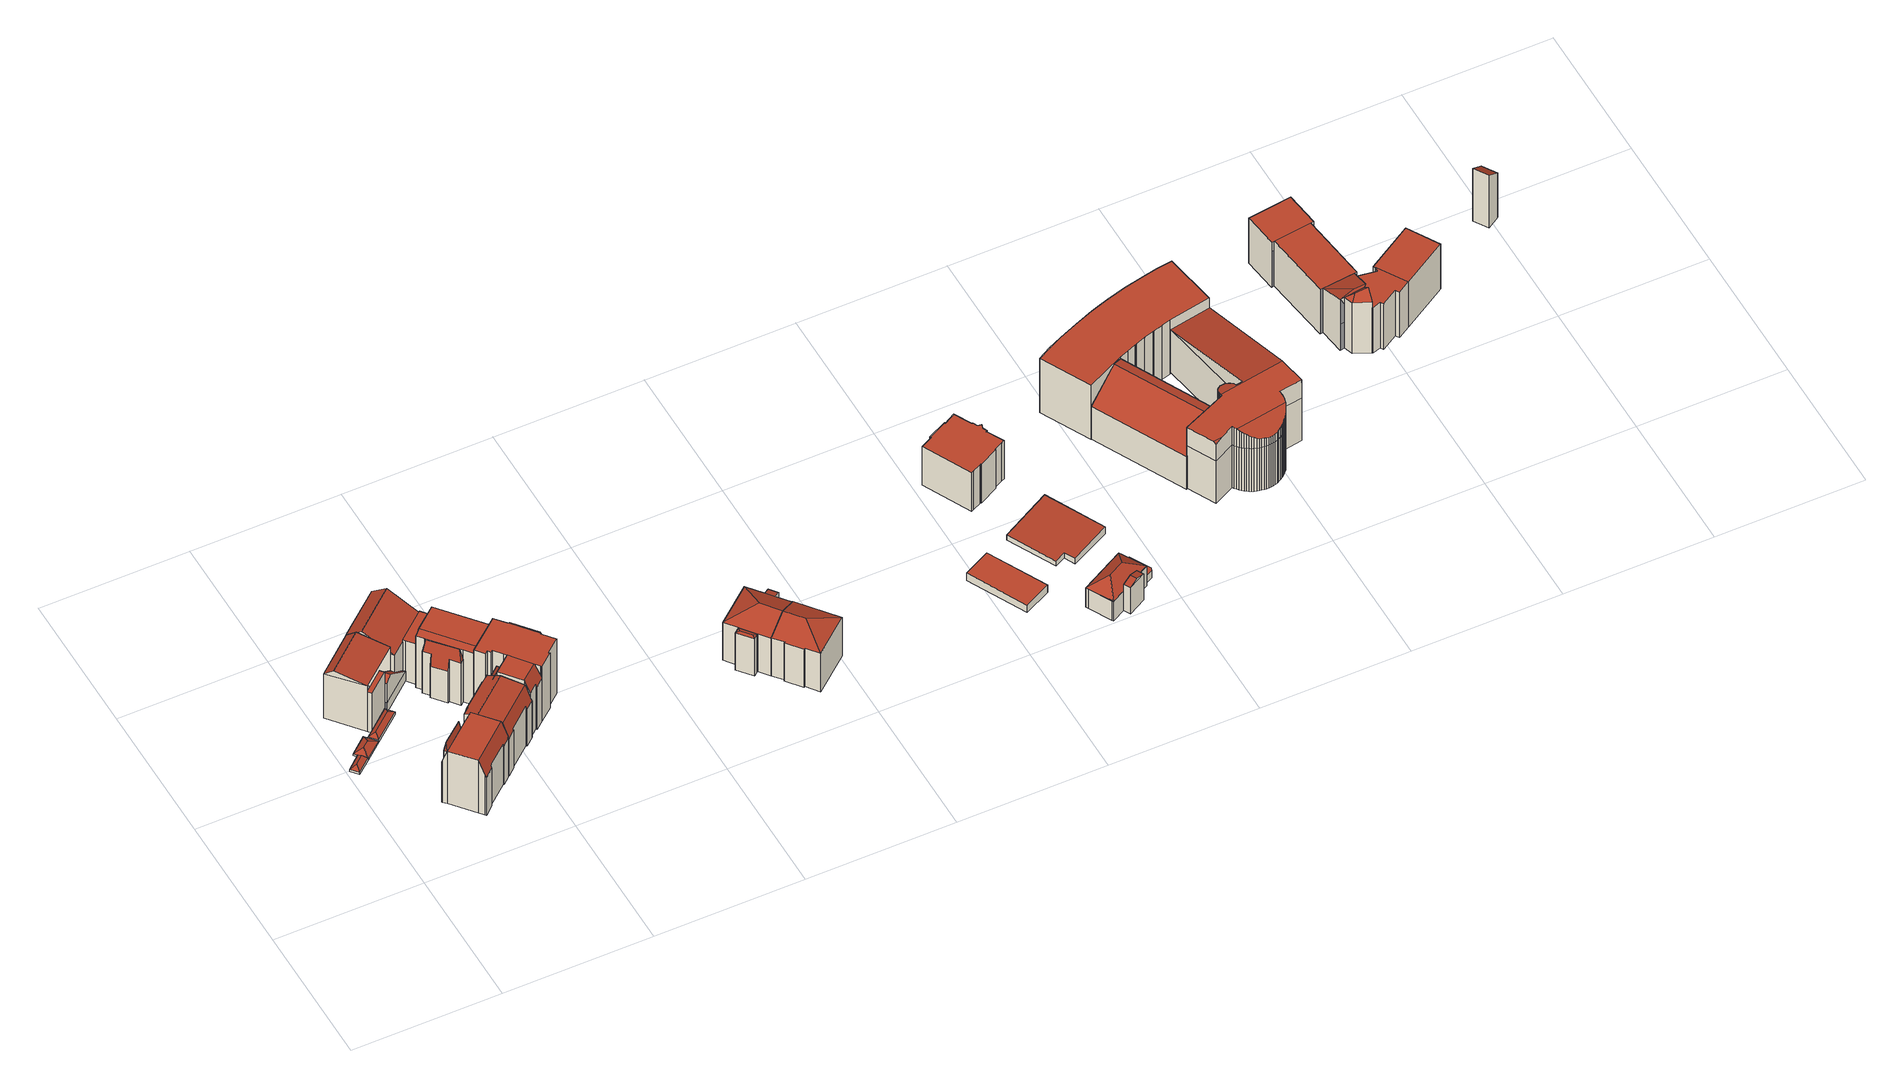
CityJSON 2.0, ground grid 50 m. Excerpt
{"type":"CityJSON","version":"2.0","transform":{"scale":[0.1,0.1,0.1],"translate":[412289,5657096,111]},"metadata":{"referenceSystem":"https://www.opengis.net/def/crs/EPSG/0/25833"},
"CityObjects":{
"building1":{"type":"Building","attributes":{"Gemeindeschluessel":14612000,"Geometrietyp2DReferenz":"3000","function":"31001_9998","roofType":"9999"},"children":["building1-1","building1-2","building1-3","building1-4"]},
"building1-1":{"type":"BuildingPart","attributes":{"Dachtyp_tdc":"tdcFreeFormRoof","Dachneigung":36.35,"QualitaetDacherkennung":16,"Geometrietyp2DReferenz":"3000","measuredHeight":2.12,"roofType":"5000"},"parents":["building1"],"geometry":[{"type":"MultiSurface","lod":"2","boundaries":[[[0,1,2,3,4]],[[1,5,6,2]],[[5,7,8,9,6]],[[10,11,7,5]],[[10,5,1]],[[11,10,1,0]],[[11,0,7]],[[3,2,6,9]]],"semantics":{"surfaces":[{"type":"WallSurface"},{"type":"RoofSurface"},{"type":"GroundSurface"}],"values":[0,0,0,1,1,1,1,2]}}]},
"building1-2":{"type":"BuildingPart","attributes":{"Dachtyp_tdc":"tdcFreeFormRoof","Dachneigung":33.64,"QualitaetDacherkennung":14,"Geometrietyp2DReferenz":"3000","measuredHeight":2.24,"roofType":"5000"},"parents":["building1"],"geometry":[{"type":"MultiSurface","lod":"2","boundaries":[[[12,13,14,15,16]],[[17,18,19,20,21]],[[18,22,23,19]],[[24,12,16,25]],[[22,18,17,26,27]],[[17,13,26]],[[13,12,27,26]],[[12,24,22,27]],[[16,15,20,19,23,25]]],"semantics":{"surfaces":[{"type":"WallSurface"},{"type":"RoofSurface"},{"type":"GroundSurface"}],"values":[0,0,0,0,1,1,1,1,2]}}]},
"building1-3":{"type":"BuildingPart","attributes":{"Dachtyp_tdc":"tdcFreeFormRoof","Dachneigung":41.07,"QualitaetDacherkennung":1,"Geometrietyp2DReferenz":"3000","measuredHeight":14.2,"roofType":"5000"},"parents":["building1"],"geometry":[{"type":"MultiSurface","lod":"2","boundaries":[[[28,23,22]],[[28,29,30,23]],[[29,31,32,30]],[[31,33,34,32]],[[33,35,36,34]],[[35,37,38,36]],[[37,39,24,25,38]],[[40,41,42,43,44]],[[37,35,45,46,44,43]],[[29,40,44,46,31]],[[31,46,45,33]],[[33,45,35]],[[39,42,41,28]],[[37,43,42,39]],[[28,41,40,29]],[[25,23,30,32,34,36,38]]],"semantics":{"surfaces":[{"type":"WallSurface"},{"type":"RoofSurface"},{"type":"GroundSurface"}],"values":[0,0,0,0,0,0,0,1,1,0,0,0,0,0,0,2]}}]},
"building1-4":{"type":"BuildingPart","attributes":{"Dachtyp_tdc":"tdcFreeFormRoof","Dachneigung":30.97,"QualitaetDacherkennung":17,"Geometrietyp2DReferenz":"3000","measuredHeight":2.11,"roofType":"5000"},"parents":["building1"],"geometry":[{"type":"MultiSurface","lod":"2","boundaries":[[[8,47,48,9]],[[47,49,50,48]],[[49,21,20,50]],[[14,4,3,15]],[[51,52,49,47]],[[51,47,8,4]],[[52,51,4,14]],[[52,14,21,49]],[[3,9,48,50,20,15]]],"semantics":{"surfaces":[{"type":"WallSurface"},{"type":"RoofSurface"},{"type":"GroundSurface"}],"values":[0,0,0,0,1,1,1,1,2]}}]},
"building2":{"type":"Building","attributes":{"Gemeindeschluessel":14612000,"Geometrietyp2DReferenz":"3000","function":"31001_9998","roofType":"9999"},"children":["building2-1","building2-2"]},
"building2-1":{"type":"BuildingPart","attributes":{"Dachtyp_tdc":"tdcGableRoof","Dachneigung":10.01,"QualitaetDacherkennung":44,"Geometrietyp2DReferenz":"3000","measuredHeight":21.44,"roofType":"3100"},"parents":["building2"],"geometry":[{"type":"MultiSurface","lod":"2","boundaries":[[[53,54,55,56,57]],[[58,59,60]],[[54,53,61]],[[59,54,61,60]],[[53,58,60,61]],[[55,62,63,64,56]],[[54,59,62,55]],[[59,58,63,62]]],"semantics":{"surfaces":[{"type":"WallSurface"},{"type":"RoofSurface"},{"type":"GroundSurface"}],"values":[0,0,0,1,1,2,0,0]}}]},
"building2-2":{"type":"BuildingPart","attributes":{"Dachtyp_tdc":"tdcPolyFlatRoof","Dachneigung":0,"QualitaetDacherkennung":32,"Geometrietyp2DReferenz":"3000","measuredHeight":16.95,"roofType":"1000"},"parents":["building2"],"geometry":[{"type":"MultiSurface","lod":"2","boundaries":[[[65,66,67,68]],[[66,57,56,67]],[[69,65,68,64]],[[69,57,66,65]],[[68,67,56,64]]],"semantics":{"surfaces":[{"type":"WallSurface"},{"type":"RoofSurface"},{"type":"GroundSurface"}],"values":[0,0,0,1,2]}}]},
"building3":{"type":"Building","attributes":{"Gemeindeschluessel":14612000,"Geometrietyp2DReferenz":"3000","function":"31001_9998","roofType":"9999"},"children":["building3-1","building3-2"]},
"building3-1":{"type":"BuildingPart","attributes":{"Dachtyp_tdc":"tdcCutGableRoof","Dachneigung":0.228,"QualitaetDacherkennung":59,"Geometrietyp2DReferenz":"3000","measuredHeight":22.43,"roofType":"9999"},"parents":["building3"],"geometry":[{"type":"MultiSurface","lod":"2","boundaries":[[[70,71,72,73,74,75,76,77,78,79,80]],[[81,82,83,84,85,86,87,88,89]],[[80,81,89,70]],[[90,91,92,93,94,95,96,97,98,99,100,101,102,103,104,105,106,107]],[[79,78,91,90]],[[78,77,92,91]],[[77,76,93,92]],[[76,75,94,93]],[[75,74,95,94]],[[74,73,96,95]],[[73,72,97,96]],[[72,71,98,97]],[[71,70,99,98]],[[70,89,100,99]],[[89,88,101,100]],[[88,87,102,101]],[[87,86,103,102]],[[86,85,103]],[[84,83,104]],[[83,82,105,104]],[[82,81,106,105]],[[81,80,107,106]],[[80,79,90,107]]],"semantics":{"surfaces":[{"type":"RoofSurface"},{"type":"GroundSurface"},{"type":"WallSurface"}],"values":[0,0,0,1,2,2,2,2,2,2,2,2,2,2,2,2,2,2,2,2,2,2,2]}}]},
"building3-2":{"type":"BuildingPart","attributes":{"Dachtyp_tdc":"tdcFreeFormRoof","Dachneigung":81.15,"QualitaetDacherkennung":18,"Geometrietyp2DReferenz":"3000","measuredHeight":20.55,"roofType":"5000"},"parents":["building3"],"geometry":[{"type":"MultiSurface","lod":"2","boundaries":[[[108,109,110,103,85]],[[109,111,112,110]],[[111,113,84,104,112]],[[114,113,111]],[[115,114,111,109]],[[115,109,108]],[[114,115,108,113]],[[103,110,112,104]]],"semantics":{"surfaces":[{"type":"WallSurface"},{"type":"RoofSurface"},{"type":"GroundSurface"}],"values":[0,0,0,1,1,1,1,2]}}]},
"building4":{"type":"Building","attributes":{"Gemeindeschluessel":14612000,"Geometrietyp2DReferenz":"3000","function":"31001_9998","roofType":"9999"},"children":["building4-1","building4-2"]},
"building4-1":{"type":"BuildingPart","attributes":{"Dachtyp_tdc":"tdcFreeFormRoof","Dachneigung":81.44,"QualitaetDacherkennung":24,"Geometrietyp2DReferenz":"3000","measuredHeight":19.97,"roofType":"5000"},"parents":["building4"],"geometry":[{"type":"MultiSurface","lod":"2","boundaries":[[[116,117,118,119]],[[117,120,121,118]],[[120,122,123,121]],[[122,124,125,123]],[[124,126,125]],[[127,128,129,130]],[[128,116,119,129]],[[122,120,131]],[[132,126,124,122]],[[120,117,133,131]],[[117,116,128,133]],[[128,127,132,122,131,133]],[[119,118,121,123,125,123,130,129]]],"semantics":{"surfaces":[{"type":"WallSurface"},{"type":"RoofSurface"},{"type":"GroundSurface"}],"values":[0,0,0,0,0,0,0,1,1,1,1,1,2]}}]},
"building4-2":{"type":"BuildingPart","attributes":{"Dachtyp_tdc":"tdcCutGableRoof","Dachneigung":4.18,"QualitaetDacherkennung":45,"Geometrietyp2DReferenz":"3000","measuredHeight":22.36,"roofType":"9999"},"parents":["building4"],"geometry":[{"type":"MultiSurface","lod":"2","boundaries":[[[134,135,136,137]],[[135,138,139,136]],[[138,140,141,139]],[[140,142,143,141]],[[142,144,145,143]],[[144,146,147,145]],[[146,148,149,147]],[[148,150,90,149]],[[150,151,152,90]],[[151,153,154,152]],[[153,155,105,154]],[[155,156,130,105]],[[156,127,130]],[[157,125,126]],[[157,158,159,125]],[[158,160,161,159]],[[160,162,163,161]],[[162,134,137,163]],[[151,150,148,146,144,142,140,138,135,134,162]],[[160,158,157,156,155,153]],[[162,160,153,151]],[[137,136,139,141,143,145,147,149,90,152,154,105,130,123,125,159,161,163]]],"semantics":{"surfaces":[{"type":"WallSurface"},{"type":"RoofSurface"},{"type":"GroundSurface"}],"values":[0,0,0,0,0,0,0,0,0,0,0,0,0,0,0,0,0,0,1,1,1,2]}}]},
"building5":{"type":"Building","attributes":{"Gemeindeschluessel":14612000,"Geometrietyp2DReferenz":"3000","function":"31001_9998","roofType":"9999"},"children":["building5-1","building5-2"]},
"building5-1":{"type":"BuildingPart","attributes":{"Dachtyp_tdc":"tdcPolyFlatRoof","Dachneigung":0,"QualitaetDacherkennung":64,"Geometrietyp2DReferenz":"3000","measuredHeight":17.24,"roofType":"1000"},"parents":["building5"],"geometry":[{"type":"MultiSurface","lod":"2","boundaries":[[[164,165,166,167]],[[165,168,169,170,166]],[[171,172,173,174,175]],[[172,164,167,173]],[[172,171,168,165,164]],[[167,166,170,174,173]]],"semantics":{"surfaces":[{"type":"WallSurface"},{"type":"RoofSurface"},{"type":"GroundSurface"}],"values":[0,0,0,0,1,2]}}]},
"building5-2":{"type":"BuildingPart","attributes":{"Dachtyp_tdc":"tdcGableRoof","Dachneigung":29.16,"QualitaetDacherkennung":16,"Geometrietyp2DReferenz":"3000","measuredHeight":22.48,"roofType":"3100"},"parents":["building5"],"geometry":[{"type":"MultiSurface","lod":"2","boundaries":[[[169,176,177,170]],[[176,178,179,177]],[[178,180,181,179]],[[180,182,183,181]],[[184,185,186,187]],[[169,175,186,185,188,176]],[[178,188,185,184,180]],[[176,188,178]],[[182,187,186,175]],[[180,184,187,182]],[[183,174,170,177,179,181]],[[182,175,174,183]]],"semantics":{"surfaces":[{"type":"WallSurface"},{"type":"RoofSurface"},{"type":"GroundSurface"}],"values":[0,0,0,0,1,1,0,0,0,0,2,0]}}]},
"building6":{"type":"Building","attributes":{"Gemeindeschluessel":14612000,"Geometrietyp2DReferenz":"3000","function":"31001_9998","roofType":"9999"},"children":["building6-1","building6-2","building6-3"]},
"building6-1":{"type":"BuildingPart","attributes":{"Dachtyp_tdc":"tdcFreeFormRoof","Dachneigung":81.52,"QualitaetDacherkennung":24,"Geometrietyp2DReferenz":"3000","measuredHeight":22.9,"roofType":"5000"},"parents":["building6"],"geometry":[{"type":"MultiSurface","lod":"2","boundaries":[[[189,190,191,192]],[[190,193,194,191]],[[193,195,196,194]],[[195,197,198,196]],[[197,199,200,198]],[[199,201,202,200]],[[203,204,205,206]],[[204,189,192,205]],[[201,199,197,207]],[[197,195,193,190,189,204,208,207]],[[204,203,208]],[[203,201,207,208]],[[192,191,194,196,198,200,202,206,205]]],"semantics":{"surfaces":[{"type":"WallSurface"},{"type":"RoofSurface"},{"type":"GroundSurface"}],"values":[0,0,0,0,0,0,0,0,1,1,1,1,2]}}]},
"building6-2":{"type":"BuildingPart","attributes":{"Dachtyp_tdc":"tdcCutGableRoof","Dachneigung":2.08,"QualitaetDacherkennung":53,"Geometrietyp2DReferenz":"3000","measuredHeight":23.31,"roofType":"9999"},"parents":["building6"],"geometry":[{"type":"MultiSurface","lod":"2","boundaries":[[[209,210,211,212,213]],[[214,215,216,217,218]],[[215,219,220,216]],[[219,221,222,220]],[[221,223,206,222]],[[223,203,206]],[[224,225,200,202,201]],[[225,226,227,200]],[[226,228,229,227]],[[228,230,231,229]],[[230,232,233,231]],[[232,209,213,233]],[[215,214,210,209,232]],[[230,228,226,225,224,223,221,219]],[[232,230,219,215]],[[213,212,234,217,216,220,222,206,202,200,227,229,231,233]]],"semantics":{"surfaces":[{"type":"WallSurface"},{"type":"RoofSurface"},{"type":"GroundSurface"}],"values":[0,0,0,0,0,0,0,0,0,0,0,0,1,1,1,2]}}]},
"building6-3":{"type":"BuildingPart","attributes":{"Dachtyp_tdc":"tdcFreeFormRoof","Dachneigung":29.88,"QualitaetDacherkennung":4,"Geometrietyp2DReferenz":"3000","measuredHeight":17.89,"roofType":"5000"},"parents":["building6"],"geometry":[{"type":"MultiSurface","lod":"2","boundaries":[[[235,236,237,238]],[[236,239,240,237]],[[239,241,242,240]],[[241,218,217,242]],[[211,243,244,212]],[[243,235,238,244]],[[239,236,245]],[[246,218,241,239]],[[236,235,247,245]],[[235,243,247]],[[243,211,246,239,245,247]],[[238,237,240,242,217,234,212,244]]],"semantics":{"surfaces":[{"type":"WallSurface"},{"type":"RoofSurface"},{"type":"GroundSurface"}],"values":[0,0,0,0,0,0,1,1,1,1,1,2]}}]},
"building7":{"type":"Building","attributes":{"Gemeindeschluessel":14612000,"Geometrietyp2DReferenz":"3000","function":"31001_9998","roofType":"9999"},"children":["building7-1","building7-2","building7-3","building7-4"]},
"building7-1":{"type":"BuildingPart","attributes":{"Dachtyp_tdc":"tdcPolyFlatRoof","Dachneigung":0,"QualitaetDacherkennung":51,"Geometrietyp2DReferenz":"3000","measuredHeight":23.57,"roofType":"1000"},"parents":["building7"],"geometry":[{"type":"MultiSurface","lod":"2","boundaries":[[[248,249,250,251,252]],[[249,253,254,250]],[[253,255,256,254]],[[255,257,258,256]],[[257,259,260,261,258]],[[262,263,264,265,266]],[[263,267,268,264]],[[267,269,270,268]],[[269,271,272,270]],[[271,273,274,272]],[[273,275,276,274]],[[275,277,278,276]],[[277,279,278]],[[277,275,273,271,269,267,263,262,280,281,259,257,255,253,249,248]],[[251,250,254,256,258,261,282,283,265,264,268,270,272,274,276,278]]],"semantics":{"surfaces":[{"type":"WallSurface"},{"type":"RoofSurface"},{"type":"GroundSurface"}],"values":[0,0,0,0,0,0,0,0,0,0,0,0,0,1,2]}}]},
"building7-2":{"type":"BuildingPart","attributes":{"Dachtyp_tdc":"tdcFreeFormRoof","Dachneigung":81.09,"QualitaetDacherkennung":13,"Geometrietyp2DReferenz":"3000","measuredHeight":23.61,"roofType":"5000"},"parents":["building7"],"geometry":[{"type":"MultiSurface","lod":"2","boundaries":[[[279,284,285,278]],[[284,286,287,285]],[[286,252,251,287]],[[288,252,286]],[[289,288,286,284]],[[289,284,279]],[[288,289,279,252]],[[278,285,287,251]]],"semantics":{"surfaces":[{"type":"WallSurface"},{"type":"RoofSurface"},{"type":"GroundSurface"}],"values":[0,0,0,1,1,1,1,2]}}]},
"building7-3":{"type":"BuildingPart","attributes":{"Dachtyp_tdc":"tdcFreeFormRoof","Dachneigung":70.88,"QualitaetDacherkennung":20,"Geometrietyp2DReferenz":"3000","measuredHeight":20.95,"roofType":"5000"},"parents":["building7"],"geometry":[{"type":"MultiSurface","lod":"2","boundaries":[[[290,291,292,293]],[[291,294,295,292]],[[294,296,297,295]],[[296,298,299,297]],[[298,300,301,299]],[[302,303,304,305]],[[303,290,293,304]],[[300,298,306]],[[298,296,307,306]],[[296,294,291,290,303,308,307]],[[303,302,308]],[[302,300,306,307,308]],[[293,292,295,297,299,301,305,304]]],"semantics":{"surfaces":[{"type":"WallSurface"},{"type":"RoofSurface"},{"type":"GroundSurface"}],"values":[0,0,0,0,0,0,0,1,1,1,1,1,2]}}]},
"building7-4":{"type":"BuildingPart","attributes":{"Dachtyp_tdc":"tdcCutGableRoof","Dachneigung":0.792,"QualitaetDacherkennung":64,"Geometrietyp2DReferenz":"3000","measuredHeight":23.67,"roofType":"9999"},"parents":["building7"],"geometry":[{"type":"MultiSurface","lod":"2","boundaries":[[[309,310,311,312]],[[310,313,302,305,311]],[[314,266,265,301,300]],[[309,315,316,317,260,318]],[[319,280,266,314,313,310]],[[318,281,319,310,309]],[[261,320,321,322,312,311,305,301,265,283,282]],[[260,317,320,261]],[[317,316,321,320]],[[316,315,322,321]],[[315,309,312,322]]],"semantics":{"surfaces":[{"type":"WallSurface"},{"type":"RoofSurface"},{"type":"GroundSurface"}],"values":[0,0,0,1,1,1,2,0,0,0,0]}}]},
"building8":{"type":"Building","attributes":{"Gemeindeschluessel":14612000,"Geometrietyp2DReferenz":"3000","function":"31001_9998","roofType":"9999"},"children":["building8-1","building8-2","building8-3"]},
"building8-1":{"type":"BuildingPart","attributes":{"Dachtyp_tdc":"tdcPolyFlatRoof","Dachneigung":16.12,"QualitaetDacherkennung":33,"Geometrietyp2DReferenz":"3000","measuredHeight":16.29,"roofType":"2100"},"parents":["building8"],"geometry":[{"type":"MultiSurface","lod":"2","boundaries":[[[323,324,325,326]],[[327,328,329,330]],[[327,323,326,328]],[[327,330,324,323]],[[326,325,329,328]]],"semantics":{"surfaces":[{"type":"WallSurface"},{"type":"RoofSurface"},{"type":"GroundSurface"}],"values":[0,0,0,1,2]}}]},
"building8-2":{"type":"BuildingPart","attributes":{"Dachtyp_tdc":"tdcFreeFormRoof","Dachneigung":13.07,"QualitaetDacherkennung":14,"Geometrietyp2DReferenz":"3000","measuredHeight":16.13,"roofType":"5000"},"parents":["building8"],"geometry":[{"type":"MultiSurface","lod":"2","boundaries":[[[331,332,333,334]],[[332,335,336,333]],[[335,337,338,336]],[[337,339,340,338]],[[339,341,342,340]],[[343,331,334,344]],[[341,339,337,345]],[[346,345,337,335]],[[346,335,332,331,343]],[[345,346,343,341]],[[334,333,336,338,340,342,344]]],"semantics":{"surfaces":[{"type":"WallSurface"},{"type":"RoofSurface"},{"type":"GroundSurface"}],"values":[0,0,0,0,0,0,1,1,1,1,2]}}]},
"building8-3":{"type":"BuildingPart","attributes":{"Dachtyp_tdc":"tdcHipAndGableRoof","Dachneigung":24.98,"QualitaetDacherkennung":57,"Geometrietyp2DReferenz":"3000","measuredHeight":19.9,"roofType":"5000"},"parents":["building8"],"geometry":[{"type":"MultiSurface","lod":"2","boundaries":[[[347,348,349,350]],[[348,351,352,349]],[[351,353,334,352]],[[353,354,343,344,334]],[[355,342,341]],[[355,356,357,342]],[[356,358,359,357]],[[358,330,329,359]],[[324,347,350,325]],[[358,356,360]],[[356,355,354,353,351,348,360]],[[348,347,324,330,358,360]],[[350,349,352,334,344,342,357,359,329,325]]],"semantics":{"surfaces":[{"type":"WallSurface"},{"type":"RoofSurface"},{"type":"GroundSurface"}],"values":[0,0,0,0,0,0,0,0,0,1,1,1,2]}}]},
"building9":{"type":"Building","attributes":{"Dachtyp_tdc":"tdcHipAndGableRoof","Gemeindeschluessel":14612000,"Dachneigung":23.26,"QualitaetDacherkennung":58,"Geometrietyp2DReferenz":"3000","measuredHeight":19.84,"function":"31001_9998","roofType":"5000"},"geometry":[{"type":"Solid","lod":"2","boundaries":[[[[361,362,363,364]],[[365,366,367]],[[366,368,369,367]],[[369,370,371,362,361,372,365,367]],[[363,373,374,375,376,377,378,379,364]],[[362,371,373,363]],[[371,370,374,373]],[[370,369,375,374]],[[369,368,376,375]],[[368,366,377,376]],[[366,365,378,377]],[[365,372,379,378]],[[372,361,364,379]]]],"semantics":{"surfaces":[{"type":"WallSurface"},{"type":"RoofSurface"},{"type":"GroundSurface"}],"values":[[0,1,1,1,2,0,0,0,0,0,0,0,0]]}}]},
"building10":{"type":"Building","attributes":{"Dachtyp_tdc":"tdcPolyFlatRoof","Gemeindeschluessel":14612000,"Dachneigung":0,"QualitaetDacherkennung":0,"Geometrietyp2DReferenz":"3000","BezugspunktDach":"2000","measuredHeight":3.16,"function":"31001_9998"},"geometry":[{"type":"MultiSurface","lod":"2","boundaries":[[[380,381,382,383]],[[383,382,384,385]],[[382,381,386,384]],[[381,380,387,386]],[[380,383,385,387]],[[385,384,386,387]]],"semantics":{"surfaces":[{"type":"RoofSurface"},{"type":"WallSurface"},{"type":"GroundSurface"}],"values":[0,1,1,1,1,2]}}]},
"building11":{"type":"Building","attributes":{"Dachtyp_tdc":"tdcPolyFlatRoof","Gemeindeschluessel":14612000,"Dachneigung":0,"QualitaetDacherkennung":47,"Geometrietyp2DReferenz":"3000","measuredHeight":16.41,"function":"31001_9998","roofType":"1000"},"geometry":[{"type":"Solid","lod":"2","boundaries":[[[[388,389,390,391]],[[389,392,393,390]],[[392,394,395,393]],[[394,396,397,395]],[[396,398,399,397]],[[398,400,401,399]],[[400,402,403,401]],[[402,404,405,403]],[[404,406,407,405]],[[406,408,409,407]],[[408,410,411,409]],[[410,412,413,411]],[[412,414,415,413]],[[414,416,417,415]],[[416,418,419,417]],[[418,420,421,419]],[[420,422,423,421]],[[422,424,425,423]],[[424,426,427,425]],[[426,428,429,427]],[[428,430,431,429]],[[430,432,433,431]],[[432,434,435,433]],[[434,388,391,435]],[[434,432,430,428,426,424,422,420,418,416,414,412,410,408,406,404,402,400,398,396,394,392,389,388]],[[391,390,393,395,397,399,401,403,405,407,409,411,413,415,417,419,421,423,425,427,429,431,433,435]]]],"semantics":{"surfaces":[{"type":"WallSurface"},{"type":"RoofSurface"},{"type":"GroundSurface"}],"values":[[0,0,0,0,0,0,0,0,0,0,0,0,0,0,0,0,0,0,0,0,0,0,0,0,1,2]]}}]},
"building12":{"type":"Building","attributes":{"Gemeindeschluessel":14612000,"Geometrietyp2DReferenz":"3000","function":"31001_9998","roofType":"9999"},"children":["building12-1","building12-2","building12-3"]},
"building12-1":{"type":"BuildingPart","attributes":{"Dachtyp_tdc":"tdcGableRoof","Dachneigung":17.23,"QualitaetDacherkennung":41,"Geometrietyp2DReferenz":"3000","measuredHeight":12.22,"roofType":"3100"},"parents":["building12"],"geometry":[{"type":"MultiSurface","lod":"2","boundaries":[[[436,437,438,439,440,441]],[[437,442,443,438]],[[442,444,445,446,447,443]],[[442,437,448]],[[436,444,449]],[[437,436,449,448]],[[444,442,448,449]],[[439,438,443,447]]],"semantics":{"surfaces":[{"type":"WallSurface"},{"type":"RoofSurface"},{"type":"GroundSurface"}],"values":[0,0,0,0,0,1,1,2]}}]},
"building12-2":{"type":"BuildingPart","attributes":{"Dachtyp_tdc":"tdcHipRoof","Dachneigung":37.93,"QualitaetDacherkennung":66,"Geometrietyp2DReferenz":"3000","measuredHeight":12.18,"roofType":"3200"},"parents":["building12"],"geometry":[{"type":"MultiSurface","lod":"2","boundaries":[[[450,451,452,453,454]],[[455,456,457,458,459]],[[456,440,439,457]],[[446,460,461,447]],[[460,462,463,461]],[[462,464,465,463]],[[464,466,467,465]],[[466,450,454,467]],[[468,469,451,450,470]],[[466,464,471,472,473]],[[450,466,473,470]],[[472,445,441,468,470,473]],[[460,472,471,462]],[[446,445,472,460]],[[462,471,464]],[[451,469,455]],[[455,469,468,456]],[[456,468,441,440]],[[454,453,458,457,439,447,461,463,465,467]]],"semantics":{"surfaces":[{"type":"WallSurface"},{"type":"RoofSurface"},{"type":"GroundSurface"}],"values":[0,0,0,0,0,0,0,0,1,1,1,1,0,0,0,0,0,0,2]}}]},
"building12-3":{"type":"BuildingPart","attributes":{"Dachtyp_tdc":"tdcPolyFlatRoof","Dachneigung":0,"QualitaetDacherkennung":0,"Geometrietyp2DReferenz":"3000","measuredHeight":3,"roofType":"9999"},"parents":["building12"],"geometry":[{"type":"MultiSurface","lod":"2","boundaries":[[[452,459,474,475,476]],[[476,475,477,478]],[[475,474,479,477]],[[474,459,458,479]],[[452,476,478,453]],[[478,477,479,458,453]],[[453,458,459,452]]],"semantics":{"surfaces":[{"type":"RoofSurface"},{"type":"WallSurface"},{"type":"GroundSurface"},{"type":"ClosureSurface","isClosure":"1","QuelleClosure":"LoD1Solid"}],"values":[0,1,1,1,1,2,3]}}]},
"building13":{"type":"Building","attributes":{"Dachtyp_tdc":"tdcPolyFlatRoof","Gemeindeschluessel":14612000,"Dachneigung":2.94,"QualitaetDacherkennung":69,"Geometrietyp2DReferenz":"3000","measuredHeight":3,"function":"31001_9998","roofType":"2100"},"geometry":[{"type":"Solid","lod":"2","boundaries":[[[[480,481,482,483]],[[481,484,485,482]],[[484,486,487,485]],[[486,488,489,487]],[[488,490,491,489]],[[490,480,483,491]],[[490,488,486,484,481,480]],[[483,482,485,487,489,491]]]],"semantics":{"surfaces":[{"type":"WallSurface"},{"type":"RoofSurface"},{"type":"GroundSurface"}],"values":[[0,0,0,0,0,0,1,2]]}}]},
"building14":{"type":"Building","attributes":{"name":"Landesamt für Schule und Bildung","Dachtyp_tdc":"tdcGableRoof","Gemeindeschluessel":14612000,"Dachneigung":38.3,"QualitaetDacherkennung":3,"Geometrietyp2DReferenz":"3000","measuredHeight":22.71,"function":"31001_3010","roofType":"3100"},"geometry":[{"type":"Solid","lod":"2","boundaries":[[[[492,493,494,495]],[[493,496,497,494]],[[496,498,499,497]],[[498,492,495,499]],[[496,493,500]],[[492,498,501]],[[493,492,501,500]],[[498,496,500,501]],[[495,494,497,499]]]],"semantics":{"surfaces":[{"type":"WallSurface"},{"type":"RoofSurface"},{"type":"GroundSurface"}],"values":[[0,0,0,0,0,0,1,1,2]]}}]},
"building15":{"type":"Building","attributes":{"name":"Atrium am Rosengarten","Dachtyp_tdc":"tdcPolyFlatRoof","Gemeindeschluessel":14612000,"Dachneigung":0,"QualitaetDacherkennung":43,"Geometrietyp2DReferenz":"3000","measuredHeight":23.22,"function":"31001_9998","roofType":"1000"},"geometry":[{"type":"Solid","lod":"2","boundaries":[[[[502,503,504,505]],[[503,506,507,504]],[[506,508,509,507]],[[508,510,511,509]],[[510,512,513,511]],[[512,514,515,513]],[[514,516,517,515]],[[516,518,519,517]],[[518,520,521,519]],[[520,522,523,521]],[[522,524,525,523]],[[524,526,527,525]],[[526,528,529,527]],[[528,530,531,529]],[[530,532,533,531]],[[532,534,535,533]],[[534,536,537,535]],[[536,538,539,537]],[[538,540,541,539]],[[540,542,543,541]],[[540,538,536,534,532,530,528,526,524,522,520,518,516,514,512,510,508,506,503,502,544,545,546,542]],[[543,547,548,549,505,504,507,509,511,513,515,517,519,521,523,525,527,529,531,533,535,537,539,541]],[[542,546,547,543]],[[546,545,548,547]],[[545,544,549,548]],[[544,502,505,549]]]],"semantics":{"surfaces":[{"type":"WallSurface"},{"type":"RoofSurface"},{"type":"GroundSurface"}],"values":[[0,0,0,0,0,0,0,0,0,0,0,0,0,0,0,0,0,0,0,0,1,2,0,0,0,0]]}}]},
"building16":{"type":"Building","attributes":{"Dachtyp_tdc":"tdcFreeFormRoof","Gemeindeschluessel":14612000,"Dachneigung":12.14,"QualitaetDacherkennung":22,"Geometrietyp2DReferenz":"3000","measuredHeight":25.98,"function":"31001_9998","roofType":"5000"},"geometry":[{"type":"Solid","lod":"2","boundaries":[[[[550,551,552,553]],[[553,552,554,555]],[[555,554,556,557]],[[557,556,558,559]],[[559,558,560,561]],[[561,560,562,563]],[[563,562,564,565]],[[565,564,566,567]],[[567,566,568,569]],[[569,568,570,571]],[[571,570,572,573]],[[573,572,574,575]],[[575,574,576,577]],[[577,576,578,579]],[[579,578,580,581]],[[581,580,582,583]],[[584,585,586,587]],[[587,586,588,589]],[[589,588,590,591]],[[591,590,592,593]],[[593,592,594,595]],[[595,594,551,550]],[[596,597,598,599]],[[599,598,600,601]],[[601,600,602,603]],[[603,602,604,605]],[[605,604,606,607]],[[608,609,610,611]],[[611,610,612,613]],[[613,612,614,615]],[[615,614,616,617]],[[617,616,618,619]],[[619,618,620,621]],[[621,620,585,584]],[[622,623,624]],[[625,626,627,628,629,630,631,632,633,634,635,636,637,638,639,640,641,642,643,644,645,646,647,648,649,650,651,652,653]],[[654,655,656,657,658,659,660,661,662,582,580,578,576,574,572,570,568,566,564,562,560,558,556,554,552,551,594,592,590,588,586,585,620,618,616,614,612,610,609,663,664,665]],[[606,604,602,600,598,597,666,667,668,664,663,669,670,671,672,624,623,673,674,675,627,626]],[[607,606,626,676]],[[676,626,625,677]],[[678,628,627,675,679]],[[679,675,674,680]],[[680,674,673,681]],[[681,673,623,622,682]],[[682,622,624,672,683]],[[683,672,671,684]],[[684,671,670,685]],[[685,670,669,686]],[[686,669,663,609,608]],[[665,664,668,687]],[[687,668,667,688]],[[688,667,666,689]],[[689,666,597,596]],[[690,691,692,693]],[[691,694,695,692]],[[694,696,697,695]],[[696,698,699,697]],[[698,654,700,699]],[[654,665,701,700]],[[665,687,702,701]],[[687,688,703,702]],[[688,689,704,703]],[[689,596,705,704]],[[596,599,706,705]],[[599,601,707,706]],[[601,603,708,707]],[[603,605,709,708]],[[605,607,710,709]],[[607,676,711,710]],[[676,677,712,711]],[[677,713,714,712]],[[713,715,716,714]],[[715,717,718,716]],[[717,719,720,718]],[[719,721,722,720]],[[721,723,724,722]],[[723,725,726,724]],[[725,727,728,726]],[[727,729,730,728]],[[729,731,732,730]],[[731,733,734,732]],[[733,735,736,734]],[[735,737,738,736]],[[737,739,740,738]],[[739,741,742,740]],[[741,743,744,742]],[[743,745,746,744]],[[745,747,748,746]],[[747,749,750,748]],[[749,751,752,750]],[[751,753,754,752]],[[753,755,756,754]],[[755,757,758,756]],[[759,760,761,762]],[[760,678,763,761]],[[678,679,764,763]],[[679,680,765,764]],[[680,681,766,765]],[[681,682,767,766]],[[682,683,768,767]],[[683,684,769,768]],[[684,685,770,769]],[[685,686,771,770]],[[686,608,772,771]],[[608,611,773,772]],[[611,613,774,773]],[[613,615,775,774]],[[615,617,776,775]],[[617,619,777,776]],[[619,621,778,777]],[[621,584,779,778]],[[584,587,780,779]],[[587,589,781,780]],[[589,591,782,781]],[[591,593,783,782]],[[593,595,784,783]],[[595,550,785,784]],[[550,553,786,785]],[[553,555,787,786]],[[555,557,788,787]],[[557,559,789,788]],[[559,561,790,789]],[[561,563,791,790]],[[563,565,792,791]],[[565,567,793,792]],[[567,569,794,793]],[[569,571,795,794]],[[571,573,796,795]],[[573,575,797,796]],[[575,577,798,797]],[[577,579,799,798]],[[579,581,800,799]],[[581,583,801,800]],[[583,802,803,801]],[[802,804,805,803]],[[804,806,807,805]],[[806,690,693,807]],[[757,759,762,758]],[[583,582,662,802]],[[802,662,661,804]],[[804,661,660,806]],[[806,660,659,690]],[[690,659,658,691]],[[691,658,657,694]],[[694,657,656,696]],[[696,656,655,698]],[[698,655,654]],[[713,653,652,715]],[[677,625,653,713]],[[715,652,651,717]],[[717,651,650,719]],[[719,650,649,721]],[[721,649,648,723]],[[723,648,647,725]],[[725,647,646,727]],[[727,646,645,729]],[[729,645,644,731]],[[731,644,643,733]],[[733,643,642,735]],[[735,642,641,737]],[[737,641,640,739]],[[739,640,639,741]],[[741,639,638,743]],[[743,638,637,745]],[[745,637,636,747]],[[747,636,635,749]],[[749,635,634,751]],[[751,634,633,753]],[[753,633,632,755]],[[755,632,631,757]],[[757,631,630,759]],[[759,630,629,760]],[[760,629,628,678]],[[702,703,704,705,706,707,708,709,710,711,712,714,716,718,720,722,724,726,728,730,732,734,736,738,740,742,744,746,748,750,752,754,756,758,762,761,763,764,765,766,767,768,769,770,771,772,773,774,775,776,777,778,779,780,781,782,783,784,785,786,787,788,789,790,791,792,793,794,795,796,797,798,799,800,801,803,805,807,693,692,695,697,699,700,701]]]],"semantics":{"surfaces":[{"type":"WallSurface"},{"type":"RoofSurface"},{"type":"GroundSurface"}],"values":[[0,0,0,0,0,0,0,0,0,0,0,0,0,0,0,0,0,0,0,0,0,0,0,0,0,0,0,0,0,0,0,0,0,0,1,1,1,1,0,0,0,0,0,0,0,0,0,0,0,0,0,0,0,0,0,0,0,0,0,0,0,0,0,0,0,0,0,0,0,0,0,0,0,0,0,0,0,0,0,0,0,0,0,0,0,0,0,0,0,0,0,0,0,0,0,0,0,0,0,0,0,0,0,0,0,0,0,0,0,0,0,0,0,0,0,0,0,0,0,0,0,0,0,0,0,0,0,0,0,0,0,0,0,0,0,0,0,0,0,0,0,0,0,0,0,0,0,0,0,0,0,0,0,0,0,0,0,0,0,0,0,0,0,0,0,0,0,0,0,0,0,0,0,2]]}}]},
"building17":{"type":"Building","attributes":{"name":"Generalzolldirektion Service-Center Dresden","Gemeindeschluessel":14612000,"Geometrietyp2DReferenz":"3000","function":"31001_3010","roofType":"9999"},"children":["building17-1","building17-2","building17-3","building17-4","building17-5","building17-6"]},
"building17-1":{"type":"BuildingPart","attributes":{"Dachtyp_tdc":"tdcPolyFlatRoof","Dachneigung":0,"QualitaetDacherkennung":36,"Geometrietyp2DReferenz":"3000","measuredHeight":19.35,"roofType":"1000"},"parents":["building17"],"geometry":[{"type":"MultiSurface","lod":"2","boundaries":[[[808,809,810,811]],[[809,812,813,810]],[[812,814,815,813]],[[816,817,818,819]],[[817,820,821,822,818]],[[823,824,825,826,827]],[[824,828,829,825]],[[828,808,811,829]],[[828,824,823,820,817,816,830,814,812,809,808]],[[811,810,813,815,831,819,818,822,826,825,829]]],"semantics":{"surfaces":[{"type":"WallSurface"},{"type":"RoofSurface"},{"type":"GroundSurface"}],"values":[0,0,0,0,0,0,0,0,1,2]}}]},
"building17-2":{"type":"BuildingPart","attributes":{"Dachtyp_tdc":"tdcPolyFlatRoof","Dachneigung":0,"QualitaetDacherkennung":64,"Geometrietyp2DReferenz":"3000","measuredHeight":19.29,"roofType":"1000"},"parents":["building17"],"geometry":[{"type":"MultiSurface","lod":"2","boundaries":[[[832,833,834,835]],[[833,836,837,834]],[[836,838,839,837]],[[838,836,833,832]],[[835,834,837,839,840,841]]],"semantics":{"surfaces":[{"type":"WallSurface"},{"type":"RoofSurface"},{"type":"GroundSurface"}],"values":[0,0,0,1,2]}}]},
"building17-3":{"type":"BuildingPart","attributes":{"Dachtyp_tdc":"tdcHipRoof","Dachneigung":21.98,"QualitaetDacherkennung":13,"Geometrietyp2DReferenz":"3000","measuredHeight":22.04,"roofType":"3200"},"parents":["building17"],"geometry":[{"type":"MultiSurface","lod":"2","boundaries":[[[842,843,844,845]],[[843,842,846]],[[847,848,849]],[[842,847,849,846]],[[848,843,846,849]],[[831,850,845,844,851,819]]],"semantics":{"surfaces":[{"type":"WallSurface"},{"type":"RoofSurface"},{"type":"GroundSurface"}],"values":[0,1,1,1,1,2]}}]},
"building17-4":{"type":"BuildingPart","attributes":{"Dachtyp_tdc":"tdcFreeFormRoof","Dachneigung":44.46,"QualitaetDacherkennung":22,"Geometrietyp2DReferenz":"3000","measuredHeight":24.82,"roofType":"5000"},"parents":["building17"],"geometry":[{"type":"MultiSurface","lod":"2","boundaries":[[[852,853,854]],[[855,852,854,856]],[[855,856,857]],[[852,855,857,853]],[[831,815,858,850]],[[856,854,858,815,814]],[[854,853,850,858]]],"semantics":{"surfaces":[{"type":"RoofSurface"},{"type":"WallSurface"},{"type":"GroundSurface"}],"values":[0,0,1,0,2,1,1]}}]},
"building17-5":{"type":"BuildingPart","attributes":{"Dachtyp_tdc":"tdcPolyFlatRoof","Dachneigung":0,"QualitaetDacherkennung":72,"Geometrietyp2DReferenz":"3000","measuredHeight":19.22,"roofType":"1000"},"parents":["building17"],"geometry":[{"type":"MultiSurface","lod":"2","boundaries":[[[859,860,861,840]],[[862,863,841,864]],[[863,862,860,859]],[[840,861,851,844,864,841]]],"semantics":{"surfaces":[{"type":"WallSurface"},{"type":"RoofSurface"},{"type":"GroundSurface"}],"values":[0,0,1,2]}}]},
"building17-6":{"type":"BuildingPart","attributes":{"Dachtyp_tdc":"tdcPolyFlatRoof","Dachneigung":0,"QualitaetDacherkennung":60,"Geometrietyp2DReferenz":"3000","measuredHeight":19.32,"roofType":"1000"},"parents":["building17"],"geometry":[{"type":"MultiSurface","lod":"2","boundaries":[[[865,866,867,868]],[[866,869,870,867]],[[869,827,826,870]],[[827,869,866,865,821]],[[868,867,870,826,822]]],"semantics":{"surfaces":[{"type":"WallSurface"},{"type":"RoofSurface"},{"type":"GroundSurface"}],"values":[0,0,0,1,2]}}]},
"building18":{"type":"Building","attributes":{"name":"Generalzolldirektion Service-Center Dresden","Dachtyp_tdc":"tdcPolyFlatRoof","Gemeindeschluessel":14612000,"Dachneigung":34.69,"QualitaetDacherkennung":41,"Geometrietyp2DReferenz":"3000","measuredHeight":22.48,"function":"31001_3010","roofType":"2100"},"geometry":[{"type":"Solid","lod":"2","boundaries":[[[[871,872,873,874]],[[872,875,876,873]],[[875,877,878,876]],[[877,871,874,878]],[[877,875,872,871]],[[874,873,876,878]]]],"semantics":{"surfaces":[{"type":"WallSurface"},{"type":"RoofSurface"},{"type":"GroundSurface"}],"values":[[0,0,0,0,1,2]]}}]}
},
"vertices":[
[73,498,35],[24,458,35],[24,458,26],[73,498,26],[73,498,32],[3,483,35],[3,483,26],[52,524,35],[52,524,32],[52,524,26],[26,481,47],[56,506,47],
[227,625,37],[132,547,37],[132,547,32],[132,547,26],[227,625,26],[111,573,37],[133,591,37],[133,591,26],[111,573,26],[111,573,32],[206,651,37],[206,651,26],[211,644,37],[211,644,26],[135,570,48],[204,627,48],
[206,651,66],[196,663,66],[196,663,26],[256,712,66],[256,712,26],[265,700,66],[265,700,26],[311,739,66],[311,739,26],[317,732,66],[317,732,26],[211,644,66],[196,663,147],[206,651,147],[211,644,147],[227,657,168],[212,675,168],[265,700,118],[256,712,118],
[42,536,32],[42,536,26],[101,584,32],[101,584,26],[76,532,47],[98,550,47],
[124,603,220],[35,711,213],[35,711,25],[124,603,25],[124,603,194],[256,712,220],[166,819,214],[186,795,239],[55,686,239],[166,819,25],[256,712,25],[196,663,25],
[206,651,194],[133,591,194],[133,591,25],[206,651,25],[196,663,194],
[263,160,252],[276,144,199],[279,141,190],[310,167,189],[308,170,199],[380,230,198],[382,228,192],[405,247,192],[403,248,197],[407,252,197],[393,269,252],[331,344,251],[318,361,196],[299,345,195],[299,345,196],[220,278,197],[220,278,198],[187,250,198],[189,247,207],[200,235,251],[407,252,27],[403,248,27],[405,247,27],[382,228,27],[380,230,27],[308,170,27],[310,167,27],[279,141,27],[276,144,27],[263,160,27],[200,235,27],[189,247,27],[187,250,27],[220,278,27],[299,345,27],[318,361,27],[331,344,27],[393,269,27],
[220,278,199],[213,287,199],[213,287,27],[293,352,199],[293,352,27],[299,345,199],[292,345,231],[221,286,233],
[333,386,196],[425,462,196],[425,462,27],[333,386,27],[431,462,196],[431,462,27],[435,457,196],[435,457,27],[441,462,146],[441,462,27],[441,462,145],[339,378,196],[336,382,228],[336,382,27],[339,378,27],[430,458,221],[435,457,195],[427,457,227],
[538,360,194],[541,358,185],[541,358,27],[538,360,27],[512,334,185],[512,334,27],[510,337,195],[510,337,27],[437,276,195],[437,276,27],[438,274,187],[438,274,27],[411,251,187],[411,251,27],[409,254,195],[409,254,27],[407,252,195],[396,266,245],[396,266,27],[346,327,251],[346,327,27],[318,361,235],[339,378,235],[441,462,235],[449,469,235],[449,469,27],[477,435,251],[477,435,27],[527,374,245],[527,374,27],
[341,703,196],[317,732,196],[317,732,24],[341,703,24],[311,739,196],[311,739,189],[311,739,24],[409,820,196],[440,783,196],[440,783,24],[409,820,24],[409,820,189],
[265,700,189],[265,700,24],[256,712,189],[256,712,24],[166,819,189],[166,819,24],[311,939,189],[311,939,24],[166,819,216],[197,782,249],[342,902,249],[311,939,216],[256,712,197],
[393,600,205],[387,596,160],[387,596,25],[393,600,25],[351,640,158],[351,640,25],[356,645,205],[356,645,25],[338,666,204],[338,666,25],[348,674,204],[348,674,25],[348,675,204],[348,675,25],[429,580,204],[417,570,204],[417,570,25],[429,580,25],[348,665,249],[418,581,254],
[440,783,211],[467,750,212],[467,750,201],[467,750,25],[440,783,25],[556,641,215],[539,627,258],[539,627,25],[556,641,25],[556,641,179],[466,568,255],[466,568,25],[450,554,247],[450,554,25],[429,580,247],[348,675,246],[348,674,246],[331,695,246],[331,695,25],[341,703,251],[341,703,25],[349,710,255],[349,710,25],[421,768,258],[421,768,25],[532,670,25],
[474,756,202],[537,677,202],[537,677,25],[474,756,25],[533,673,202],[533,673,25],[558,642,179],[558,642,25],[469,752,202],[469,752,25],[533,678,204],[532,670,201],[473,752,204],
[656,522,261],[655,522,261],[655,522,26],[656,522,26],[656,522,229],[687,483,261],[687,483,26],[641,445,261],[641,445,26],[644,441,261],[644,441,26],[599,404,261],[599,404,209],[599,404,26],[519,501,261],[497,528,261],[497,528,26],[519,501,26],[519,501,226],[491,523,261],[491,523,26],[483,533,261],[483,533,26],[474,525,261],[474,525,26],[450,554,261],[450,554,26],[558,642,261],[558,642,26],[589,605,261],[589,605,26],[589,605,229],[528,491,261],[570,439,261],[582,424,26],[528,491,26],
[596,611,229],[596,611,26],[664,529,229],[664,529,26],[656,529,262],[595,604,260],
[449,469,198],[473,489,198],[473,489,26],[449,469,26],[477,484,217],[477,484,26],[490,494,217],[490,494,26],[499,494,217],[499,494,26],[504,489,217],[504,489,26],[461,454,217],[453,464,217],[453,464,26],[461,454,26],[497,489,230],[492,488,235],[462,463,235],
[525,377,261],[470,444,262],[470,444,26],[525,377,26],[461,454,225],[504,489,226],[538,360,218],[567,384,218],[570,380,209],[582,424,261],[528,491,262],[570,380,26],[567,384,26],[538,360,26],
[1392,431,164],[1373,416,171],[1373,416,8],[1392,431,8],[1371,457,164],[1371,457,8],[1352,442,8],[1352,442,171],
[1259,306,167],[1256,305,167],[1256,305,8],[1259,306,8],[1243,294,167],[1243,294,8],[1204,342,167],[1204,342,8],[1217,353,167],[1217,353,8],[1220,355,167],[1220,355,8],[1259,307,167],[1259,307,8],[1218,341,170],[1244,308,170],
[1409,372,171],[1351,324,207],[1351,324,8],[1409,372,8],[1286,272,169],[1286,272,8],[1259,306,169],[1259,307,169],[1220,355,169],[1189,394,169],[1189,394,8],[1311,492,171],[1311,492,8],[1303,383,207],
[1351,186,171],[1311,236,171],[1311,236,9],[1351,186,9],[1385,149,172],[1508,248,173],[1398,264,207],[1409,372,173],[1350,324,207],[1286,272,172],[1314,238,172],[1354,188,172],[1314,238,9],[1286,272,9],[1350,324,9],[1409,372,9],[1508,248,9],[1385,149,9],[1354,188,9],
[1970,349,42],[2069,152,42],[2159,197,42],[2060,394,42],[2159,197,11],[2060,394,11],[2069,152,11],[1970,349,11],
[2212,635,182],[2213,632,182],[2213,632,18],[2212,635,18],[2149,600,182],[2149,600,18],[2148,602,182],[2148,602,18],[2144,600,182],[2144,600,18],[2116,587,182],[2116,587,18],[2108,582,182],[2108,582,18],[2027,744,182],[2027,744,18],[2043,752,182],[2043,752,18],[2067,764,182],[2067,764,18],[2065,767,182],[2065,767,18],[2130,799,182],[2130,799,18],[2131,796,182],[2131,796,18],[2170,817,182],[2170,817,18],[2200,759,182],[2200,759,18],[2203,761,182],[2203,761,18],[2210,746,182],[2210,746,18],[2223,742,182],[2223,742,18],[2219,729,182],[2219,729,18],[2226,714,182],[2226,714,18],[2223,712,182],[2223,712,18],[2252,655,182],[2252,655,18],[2242,650,182],[2242,650,18],[2215,637,182],[2215,637,18],
[2385,64,121],[2397,42,121],[2397,42,10],[2385,64,10],[2385,64,91],[2385,64,94],[2336,9,121],[2336,9,10],[2324,31,121],[2324,31,94],[2324,31,91],[2324,31,10],[2367,26,132],[2355,48,132],
[2383,176,91],[2387,169,91],[2387,169,40],[2387,169,10],[2383,176,10],[2427,94,91],[2430,88,91],[2430,88,10],[2427,94,10],[2427,94,40],[2279,7,91],[2279,7,10],[2277,11,91],[2277,11,10],[2237,86,91],[2237,86,10],[2232,95,91],[2232,95,10],[2430,88,94],[2427,94,93],[2358,104,131],[2277,11,94],[2279,7,94],[2303,74,131],
[2458,110,40],[2462,120,40],[2425,190,40],[2462,120,10],[2425,190,10],[2458,110,10],
[2265,296,35],[2230,278,33],[2230,278,12],[2265,296,12],[2149,439,33],[2149,439,12],[2318,524,42],[2318,524,12],[2417,328,42],[2417,328,12],[2283,260,35],[2283,260,12],
[2707,368,162],[2551,677,162],[2551,677,22],[2707,368,22],[2681,740,243],[2681,740,22],[2839,426,243],[2839,426,22],[2651,726,249],[2809,413,249],
[2810,786,251],[2779,776,251],[2779,776,19],[2810,786,19],[2747,765,251],[2747,765,19],[2744,764,251],[2744,764,19],[2741,763,251],[2741,763,19],[2711,752,251],[2711,752,19],[2681,740,251],[2681,740,19],[2551,677,251],[2551,677,19],[2467,843,251],[2467,843,19],[2513,868,251],[2513,868,19],[2560,891,251],[2560,891,19],[2625,918,251],[2625,918,19],[2690,943,251],[2690,943,19],[2721,953,251],[2721,953,19],[2752,963,251],[2752,963,19],[2819,982,251],[2819,982,19],[2887,997,251],[2887,997,19],[2938,1007,251],[2938,1007,19],[2990,1014,251],[2990,1014,19],[3020,831,251],[3020,831,19],[2878,805,251],[2878,805,19],[2813,787,251],[2816,788,251],[2847,797,251],[2847,797,19],[2816,788,19],[2813,787,19],
[2869,475,211],[2869,475,281],[2871,477,281],[2871,477,211],[2873,478,280],[2873,478,211],[2875,479,280],[2875,479,211],[2878,479,280],[2878,479,211],[2880,480,280],[2880,480,211],[2883,480,280],[2883,480,211],[2885,480,280],[2885,480,211],[2887,480,280],[2887,480,211],[2890,480,281],[2890,480,211],[2893,479,281],[2893,479,211],[2895,478,281],[2895,478,211],[2897,477,281],[2897,477,211],[2900,475,282],[2900,475,211],[2902,474,282],[2902,474,211],[2904,472,283],[2904,472,211],[2906,470,283],[2906,470,211],[2859,463,211],[2859,463,283],[2860,465,283],[2860,465,211],[2861,468,282],[2861,468,211],[2863,471,282],[2863,471,211],[2865,473,281],[2865,473,211],[2867,474,281],[2867,474,211],[3016,362,211],[3016,362,288],[3016,355,288],[3016,355,211],[3016,349,288],[3016,349,211],[3015,342,288],[3015,342,211],[3014,336,288],[3014,336,211],[3011,327,288],[3011,327,211],[2856,442,211],[2856,442,288],[2856,445,287],[2856,445,211],[2856,447,286],[2856,447,211],[2856,450,286],[2856,450,211],[2856,454,285],[2856,454,211],[2857,457,284],[2857,457,211],[2858,460,284],[2858,460,211],[2755,274,281],[2779,286,288],[2751,281,288],[3008,318,283],[3011,324,288],[2836,295,288],[2840,291,284],[2845,286,279],[2851,281,274],[2857,277,270],[2863,273,265],[2870,269,262],[2877,266,258],[2885,263,254],[2892,261,252],[2899,260,250],[2907,259,248],[2914,258,246],[2922,258,245],[2929,259,245],[2936,260,245],[2944,262,245],[2953,265,247],[2959,268,248],[2968,272,251],[2976,278,254],[2981,282,257],[2988,289,261],[2994,295,266],[2998,301,270],[3002,306,274],[3005,312,278],[2878,805,211],[2936,458,287],[2915,454,287],[2914,457,286],[2913,459,286],[2912,462,285],[2911,464,285],[2909,466,284],[2908,468,284],[2856,441,288],[3078,478,288],[3020,831,211],[3016,369,288],[3015,371,288],[3094,384,288],[2857,439,288],[2857,435,288],[2839,426,288],[2707,368,288],[2826,310,288],[2830,303,288],[2835,297,288],[3011,324,211],[3008,318,211],[2840,291,211],[2835,297,211],[2830,303,211],[2826,310,211],[2755,274,211],[2707,368,211],[2839,426,211],[2857,435,211],[2857,439,211],[3094,384,211],[3015,371,211],[3016,369,211],[2912,462,211],[2913,459,211],[2913,459,28],[2912,462,28],[2914,457,211],[2914,457,28],[2915,454,211],[2915,454,28],[2936,458,211],[2936,458,28],[2878,805,28],[3020,831,28],[3094,384,28],[3015,371,28],[3016,369,28],[3016,362,28],[3016,355,28],[3016,349,28],[3015,342,28],[3014,336,28],[3011,327,28],[3011,324,28],[3008,318,28],[3005,312,211],[3005,312,28],[3002,306,211],[3002,306,28],[2998,301,211],[2998,301,28],[2994,295,211],[2994,295,28],[2988,289,211],[2988,289,28],[2981,282,211],[2981,282,28],[2976,278,211],[2976,278,28],[2968,272,211],[2968,272,28],[2959,268,211],[2959,268,28],[2953,265,211],[2953,265,28],[2944,262,211],[2944,262,28],[2936,260,211],[2936,260,28],[2929,259,211],[2929,259,28],[2922,258,211],[2922,258,28],[2914,258,211],[2914,258,28],[2907,259,211],[2907,259,28],[2899,260,211],[2899,260,28],[2892,261,211],[2892,261,28],[2885,263,211],[2885,263,28],[2877,266,211],[2877,266,28],[2870,269,211],[2870,269,28],[2863,273,211],[2863,273,28],[2857,277,211],[2857,277,28],[2851,281,211],[2845,286,211],[2845,286,28],[2851,281,28],[2840,291,28],[2835,297,28],[2830,303,28],[2826,310,28],[2755,274,28],[2707,368,28],[2839,426,28],[2857,435,28],[2857,439,28],[2856,442,28],[2856,445,28],[2856,447,28],[2856,450,28],[2856,454,28],[2857,457,28],[2858,460,28],[2859,463,28],[2860,465,28],[2861,468,28],[2863,471,28],[2865,473,28],[2867,474,28],[2869,475,28],[2871,477,28],[2873,478,28],[2875,479,28],[2878,479,28],[2880,480,28],[2883,480,28],[2885,480,28],[2887,480,28],[2890,480,28],[2893,479,28],[2895,478,28],[2897,477,28],[2900,475,28],[2902,474,28],[2904,472,28],[2906,470,28],[2908,468,211],[2908,468,28],[2909,466,211],[2909,466,28],[2911,464,211],[2911,464,28],
[3478,603,217],[3472,613,217],[3472,613,23],[3478,603,23],[3444,604,217],[3444,604,23],[3441,606,217],[3441,606,23],[3459,740,217],[3522,730,217],[3522,730,23],[3459,740,23],[3524,745,217],[3524,745,216],[3524,745,23],[3583,649,217],[3541,624,217],[3541,624,23],[3583,649,23],[3583,649,216],[3533,636,217],[3533,636,23],[3449,669,217],[3449,669,23],
[3300,975,216],[3285,1093,216],[3285,1093,23],[3300,975,23],[3433,1112,216],[3433,1112,23],[3448,994,216],[3448,994,23],[3438,993,23],[3310,977,23],
[3363,658,242],[3352,745,212],[3352,745,23],[3363,658,23],[3418,674,243],[3449,669,242],[3461,755,213],[3458,678,243],[3378,660,23],[3461,755,23],
[3403,644,260],[3378,660,241],[3388,630,241],[3445,638,271],[3441,606,241],[3449,669,241],[3388,630,23],
[3438,993,215],[3468,756,215],[3468,756,23],[3340,743,215],[3310,977,215],[3340,743,23],
[3520,752,216],[3676,847,216],[3676,847,23],[3520,752,23],[3737,742,216],[3737,742,23],
[3948,946,244],[3989,971,211],[3989,971,19],[3948,946,19],[4019,924,210],[4019,924,19],[3978,898,244],[3978,898,19]
]}
